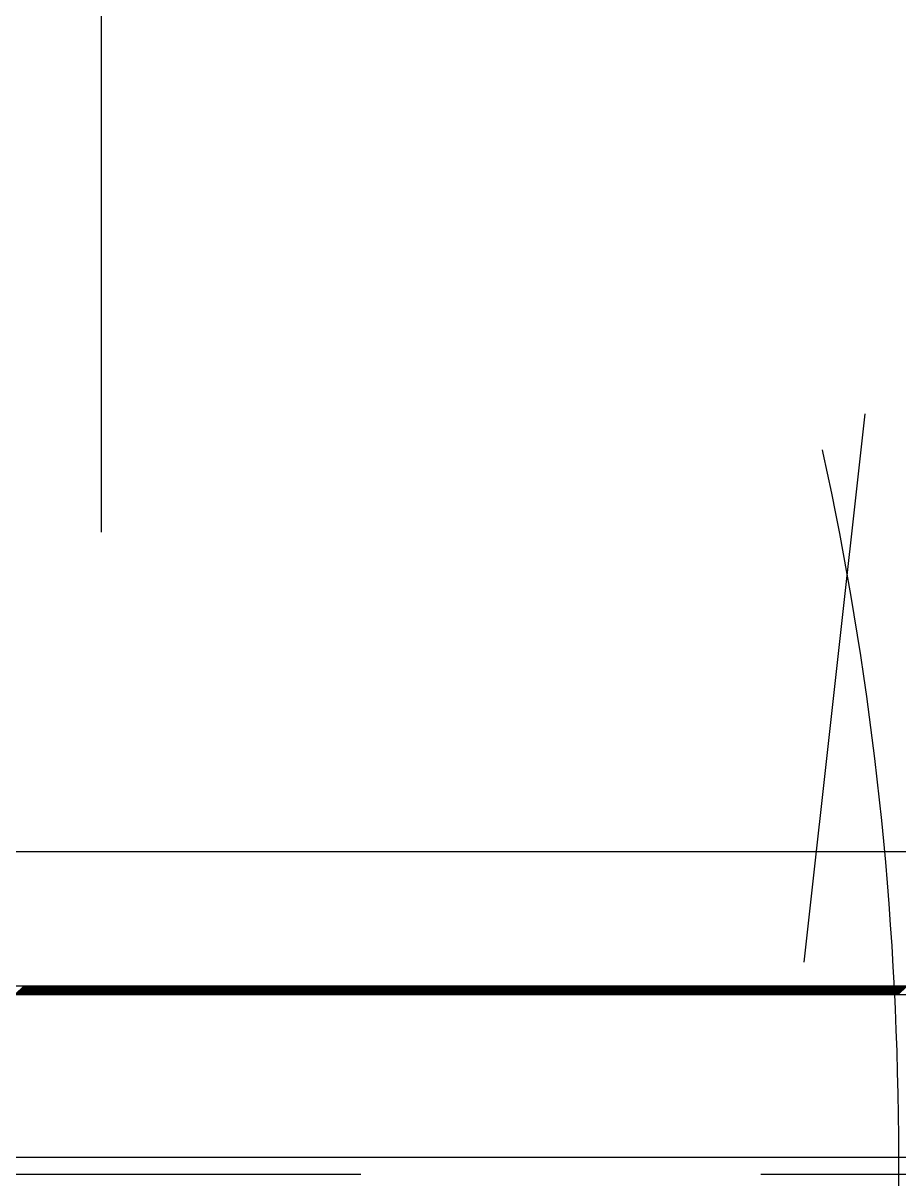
# Model space of a CAD drawing. Header units: millimetres. Extents: x 0 to 14700, y -398 to 10395.
# Drawn here: x 3487.2 to 3640.4, y 5497.6 to 5699.9 of the extents above; entities that cross this region are included whole.
import ezdxf

# ---------------------------------------------------------------- set-up
doc = ezdxf.new("R2010")
doc.units = ezdxf.units.MM
doc.header["$LTSCALE"] = 350
doc.linetypes.add('G', pattern=[2, 1.25, -0.25, 0.25, -0.25])
doc.linetypes.add('K', pattern=[2.5, 1.25, -0.25, 0.25, -0.25, 0.25, -0.25])
for name, color, linetype in [('01', 7, 'Continuous'), ('05', 142, 'G'), ('07', 6, 'K')]:
    doc.layers.add(name, color=color, linetype=linetype)

# ---------------------------------------------------------------- blocks, each defined once
blk = doc.blocks.new('A$C36681D4F')
at = {"layer": '01', "color": 7, "linetype": 'Continuous', "ltscale": 0.8}
blk.add_line((937.53, 1229.79), (937.53, 881.23), dxfattribs=at)
at = {"layer": '01', "ltscale": 0.8}
blk.add_line((1071.09, 901.95), (1060.43, 805.97), dxfattribs=at)
at = {"layer": '05', "ltscale": 0.8}
blk.add_line((1140.15, 771.79), (0, 771.79), dxfattribs=at)
blk = doc.blocks.new('EFSDFF')
at = {"layer": '07', "color": 6, "linetype": 'K'}
blk.add_circle((19187.41, 25190.62), 576.83, dxfattribs=at)
blk = doc.blocks.new('rtrtrt')
at = {"layer": '07', "color": 6, "linetype": 'K', "ltscale": 0.8}
for p, q in [((8330.93, 22073.95), (7868.51, 22073.95)), ((8099.72, 22048.95), (8359.72, 22048.95)), ((8602.62, 22017.45), (8116.72, 22017.45))]:
    blk.add_line(p, q, dxfattribs=at)
at = {"layer": '07', "color": 6, "linetype": 'K'}
for p, q in [((8330.93, 22050.45), (7868.51, 22050.45)), ((8122.2, 22048.95), (8123.7, 22050.45)), ((8122.34, 22048.95), (8123.84, 22050.45)), ((8122.48, 22048.95), (8123.98, 22050.45)), ((8122.62, 22048.95), (8124.12, 22050.45)), ((8122.76, 22048.95), (8124.26, 22050.45)), ((8122.9, 22048.95), (8124.4, 22050.45)), ((8123.04, 22048.95), (8124.54, 22050.45)), ((8123.18, 22048.95), (8124.68, 22050.45)), ((8123.33, 22048.95), (8124.83, 22050.45)), ((8123.47, 22048.95), (8124.97, 22050.45)), ((8123.61, 22048.95), (8125.11, 22050.45)), ((8123.75, 22048.95), (8125.25, 22050.45)), ((8123.89, 22048.95), (8125.39, 22050.45)), ((8124.03, 22048.95), (8125.53, 22050.45)), ((8124.17, 22048.95), (8125.67, 22050.45)), ((8124.32, 22048.95), (8125.82, 22050.45)), ((8124.46, 22048.95), (8125.96, 22050.45)), ((8124.6, 22048.95), (8126.1, 22050.45)), ((8124.74, 22048.95), (8126.24, 22050.45)), ((8124.88, 22048.95), (8126.38, 22050.45)), ((8125.02, 22048.95), (8126.52, 22050.45)), ((8125.16, 22048.95), (8126.66, 22050.45)), ((8125.31, 22048.95), (8126.81, 22050.45)), ((8125.45, 22048.95), (8126.95, 22050.45)), ((8125.59, 22048.95), (8127.09, 22050.45)), ((8125.73, 22048.95), (8127.23, 22050.45)), ((8125.87, 22048.95), (8127.37, 22050.45)), ((8126.01, 22048.95), (8127.51, 22050.45)), ((8126.15, 22048.95), (8127.65, 22050.45)), ((8126.3, 22048.95), (8127.8, 22050.45)), ((8126.44, 22048.95), (8127.94, 22050.45)), ((8126.58, 22048.95), (8128.08, 22050.45)), ((8126.72, 22048.95), (8128.22, 22050.45)), ((8126.86, 22048.95), (8128.36, 22050.45)), ((8127, 22048.95), (8128.5, 22050.45)), ((8127.14, 22048.95), (8128.64, 22050.45)), ((8127.29, 22048.95), (8128.79, 22050.45)), ((8127.43, 22048.95), (8128.93, 22050.45)), ((8127.57, 22048.95), (8129.07, 22050.45)), ((8127.71, 22048.95), (8129.21, 22050.45)), ((8127.85, 22048.95), (8129.35, 22050.45)), ((8127.99, 22048.95), (8129.49, 22050.45)), ((8128.13, 22048.95), (8129.63, 22050.45)), ((8128.28, 22048.95), (8129.78, 22050.45)), ((8128.42, 22048.95), (8129.92, 22050.45)), ((8128.56, 22048.95), (8130.06, 22050.45)), ((8128.7, 22048.95), (8130.2, 22050.45)), ((8128.84, 22048.95), (8130.34, 22050.45)), ((8128.98, 22048.95), (8130.48, 22050.45)), ((8129.12, 22048.95), (8130.62, 22050.45)), ((8129.27, 22048.95), (8130.77, 22050.45)), ((8129.41, 22048.95), (8130.91, 22050.45)), ((8129.55, 22048.95), (8131.05, 22050.45)), ((8129.69, 22048.95), (8131.19, 22050.45)), ((8129.83, 22048.95), (8131.33, 22050.45)), ((8129.97, 22048.95), (8131.47, 22050.45)), ((8130.11, 22048.95), (8131.61, 22050.45)), ((8130.26, 22048.95), (8131.76, 22050.45)), ((8130.4, 22048.95), (8131.9, 22050.45)), ((8130.54, 22048.95), (8132.04, 22050.45)), ((8130.68, 22048.95), (8132.18, 22050.45)), ((8130.82, 22048.95), (8132.32, 22050.45)), ((8130.96, 22048.95), (8132.46, 22050.45)), ((8131.1, 22048.95), (8132.6, 22050.45)), ((8131.25, 22048.95), (8132.75, 22050.45)), ((8131.39, 22048.95), (8132.89, 22050.45)), ((8131.53, 22048.95), (8133.03, 22050.45)), ((8131.67, 22048.95), (8133.17, 22050.45)), ((8131.81, 22048.95), (8133.31, 22050.45)), ((8131.95, 22048.95), (8133.45, 22050.45)), ((8132.09, 22048.95), (8133.59, 22050.45)), ((8132.24, 22048.95), (8133.74, 22050.45)), ((8132.38, 22048.95), (8133.88, 22050.45)), ((8132.52, 22048.95), (8134.02, 22050.45)), ((8132.66, 22048.95), (8134.16, 22050.45)), ((8132.8, 22048.95), (8134.3, 22050.45)), ((8132.94, 22048.95), (8134.44, 22050.45)), ((8133.08, 22048.95), (8134.58, 22050.45)), ((8133.23, 22048.95), (8134.73, 22050.45)), ((8133.37, 22048.95), (8134.87, 22050.45)), ((8133.51, 22048.95), (8135.01, 22050.45)), ((8133.65, 22048.95), (8135.15, 22050.45)), ((8133.79, 22048.95), (8135.29, 22050.45)), ((8133.93, 22048.95), (8135.43, 22050.45)), ((8134.07, 22048.95), (8135.57, 22050.45)), ((8134.22, 22048.95), (8135.72, 22050.45)), ((8134.36, 22048.95), (8135.86, 22050.45)), ((8134.5, 22048.95), (8136, 22050.45)), ((8134.64, 22048.95), (8136.14, 22050.45)), ((8134.78, 22048.95), (8136.28, 22050.45)), ((8134.92, 22048.95), (8136.42, 22050.45)), ((8135.06, 22048.95), (8136.56, 22050.45)), ((8135.21, 22048.95), (8136.71, 22050.45)), ((8135.35, 22048.95), (8136.85, 22050.45)), ((8135.49, 22048.95), (8136.99, 22050.45)), ((8135.63, 22048.95), (8137.13, 22050.45)), ((8135.77, 22048.95), (8137.27, 22050.45)), ((8135.91, 22048.95), (8137.41, 22050.45)), ((8136.05, 22048.95), (8137.55, 22050.45)), ((8136.2, 22048.95), (8137.7, 22050.45)), ((8136.34, 22048.95), (8137.84, 22050.45)), ((8136.48, 22048.95), (8137.98, 22050.45)), ((8136.62, 22048.95), (8138.12, 22050.45)), ((8136.76, 22048.95), (8138.26, 22050.45)), ((8136.9, 22048.95), (8138.4, 22050.45)), ((8137.04, 22048.95), (8138.54, 22050.45)), ((8137.19, 22048.95), (8138.69, 22050.45)), ((8137.33, 22048.95), (8138.83, 22050.45)), ((8137.47, 22048.95), (8138.97, 22050.45)), ((8137.61, 22048.95), (8139.11, 22050.45)), ((8137.75, 22048.95), (8139.25, 22050.45)), ((8137.89, 22048.95), (8139.39, 22050.45)), ((8138.03, 22048.95), (8139.53, 22050.45)), ((8138.18, 22048.95), (8139.68, 22050.45)), ((8138.32, 22048.95), (8139.82, 22050.45)), ((8138.46, 22048.95), (8139.96, 22050.45)), ((8138.6, 22048.95), (8140.1, 22050.45)), ((8138.74, 22048.95), (8140.24, 22050.45)), ((8138.88, 22048.95), (8140.38, 22050.45)), ((8139.02, 22048.95), (8140.52, 22050.45)), ((8139.17, 22048.95), (8140.67, 22050.45)), ((8139.31, 22048.95), (8140.81, 22050.45)), ((8139.45, 22048.95), (8140.95, 22050.45)), ((8139.59, 22048.95), (8141.09, 22050.45)), ((8139.73, 22048.95), (8141.23, 22050.45)), ((8139.87, 22048.95), (8141.37, 22050.45)), ((8140.01, 22048.95), (8141.51, 22050.45)), ((8140.16, 22048.95), (8141.66, 22050.45)), ((8140.3, 22048.95), (8141.8, 22050.45)), ((8140.44, 22048.95), (8141.94, 22050.45)), ((8140.58, 22048.95), (8142.08, 22050.45)), ((8140.72, 22048.95), (8142.22, 22050.45)), ((8140.86, 22048.95), (8142.36, 22050.45)), ((8141, 22048.95), (8142.5, 22050.45)), ((8141.15, 22048.95), (8142.65, 22050.45)), ((8141.29, 22048.95), (8142.79, 22050.45)), ((8141.43, 22048.95), (8142.93, 22050.45)), ((8141.57, 22048.95), (8143.07, 22050.45)), ((8141.71, 22048.95), (8143.21, 22050.45)), ((8141.85, 22048.95), (8143.35, 22050.45)), ((8141.99, 22048.95), (8143.49, 22050.45)), ((8142.14, 22048.95), (8143.64, 22050.45)), ((8142.28, 22048.95), (8143.78, 22050.45)), ((8142.42, 22048.95), (8143.92, 22050.45)), ((8142.56, 22048.95), (8144.06, 22050.45)), ((8142.7, 22048.95), (8144.2, 22050.45)), ((8142.84, 22048.95), (8144.34, 22050.45)), ((8142.98, 22048.95), (8144.48, 22050.45)), ((8143.13, 22048.95), (8144.63, 22050.45)), ((8143.27, 22048.95), (8144.77, 22050.45)), ((8143.41, 22048.95), (8144.91, 22050.45)), ((8143.55, 22048.95), (8145.05, 22050.45)), ((8143.69, 22048.95), (8145.19, 22050.45)), ((8143.83, 22048.95), (8145.33, 22050.45)), ((8143.97, 22048.95), (8145.47, 22050.45)), ((8144.12, 22048.95), (8145.62, 22050.45)), ((8144.26, 22048.95), (8145.76, 22050.45)), ((8144.4, 22048.95), (8145.9, 22050.45)), ((8144.54, 22048.95), (8146.04, 22050.45)), ((8144.68, 22048.95), (8146.18, 22050.45)), ((8144.82, 22048.95), (8146.32, 22050.45)), ((8144.96, 22048.95), (8146.46, 22050.45)), ((8145.11, 22048.95), (8146.61, 22050.45)), ((8145.25, 22048.95), (8146.75, 22050.45)), ((8145.39, 22048.95), (8146.89, 22050.45)), ((8145.53, 22048.95), (8147.03, 22050.45)), ((8145.67, 22048.95), (8147.17, 22050.45)), ((8145.81, 22048.95), (8147.31, 22050.45)), ((8145.95, 22048.95), (8147.45, 22050.45)), ((8146.1, 22048.95), (8147.6, 22050.45)), ((8146.24, 22048.95), (8147.74, 22050.45)), ((8146.38, 22048.95), (8147.88, 22050.45)), ((8146.52, 22048.95), (8148.02, 22050.45)), ((8146.66, 22048.95), (8148.16, 22050.45)), ((8146.8, 22048.95), (8148.3, 22050.45)), ((8146.94, 22048.95), (8148.44, 22050.45)), ((8147.09, 22048.95), (8148.59, 22050.45)), ((8147.23, 22048.95), (8148.73, 22050.45)), ((8147.37, 22048.95), (8148.87, 22050.45)), ((8147.51, 22048.95), (8149.01, 22050.45)), ((8147.65, 22048.95), (8149.15, 22050.45)), ((8147.79, 22048.95), (8149.29, 22050.45)), ((8147.93, 22048.95), (8149.43, 22050.45)), ((8148.08, 22048.95), (8149.58, 22050.45)), ((8148.22, 22048.95), (8149.72, 22050.45)), ((8148.36, 22048.95), (8149.86, 22050.45)), ((8148.5, 22048.95), (8150, 22050.45)), ((8148.64, 22048.95), (8150.14, 22050.45)), ((8148.78, 22048.95), (8150.28, 22050.45)), ((8148.92, 22048.95), (8150.42, 22050.45)), ((8149.07, 22048.95), (8150.57, 22050.45)), ((8149.21, 22048.95), (8150.71, 22050.45)), ((8149.35, 22048.95), (8150.85, 22050.45)), ((8149.49, 22048.95), (8150.99, 22050.45)), ((8149.63, 22048.95), (8151.13, 22050.45)), ((8149.77, 22048.95), (8151.27, 22050.45)), ((8149.91, 22048.95), (8151.41, 22050.45)), ((8150.06, 22048.95), (8151.56, 22050.45)), ((8150.2, 22048.95), (8151.7, 22050.45)), ((8150.34, 22048.95), (8151.84, 22050.45)), ((8150.48, 22048.95), (8151.98, 22050.45)), ((8150.62, 22048.95), (8152.12, 22050.45)), ((8150.76, 22048.95), (8152.26, 22050.45)), ((8150.9, 22048.95), (8152.4, 22050.45)), ((8151.04, 22048.95), (8152.54, 22050.45)), ((8151.19, 22048.95), (8152.69, 22050.45)), ((8151.33, 22048.95), (8152.83, 22050.45)), ((8151.47, 22048.95), (8152.97, 22050.45)), ((8151.61, 22048.95), (8153.11, 22050.45)), ((8151.75, 22048.95), (8153.25, 22050.45)), ((8151.89, 22048.95), (8153.39, 22050.45)), ((8152.03, 22048.95), (8153.53, 22050.45)), ((8152.18, 22048.95), (8153.68, 22050.45)), ((8152.32, 22048.95), (8153.82, 22050.45)), ((8152.46, 22048.95), (8153.96, 22050.45)), ((8152.6, 22048.95), (8154.1, 22050.45)), ((8152.74, 22048.95), (8154.24, 22050.45)), ((8152.88, 22048.95), (8154.38, 22050.45)), ((8153.02, 22048.95), (8154.52, 22050.45)), ((8153.17, 22048.95), (8154.67, 22050.45)), ((8153.31, 22048.95), (8154.81, 22050.45)), ((8153.45, 22048.95), (8154.95, 22050.45)), ((8153.59, 22048.95), (8155.09, 22050.45)), ((8153.73, 22048.95), (8155.23, 22050.45)), ((8153.87, 22048.95), (8155.37, 22050.45)), ((8154.01, 22048.95), (8155.51, 22050.45)), ((8154.16, 22048.95), (8155.66, 22050.45)), ((8154.3, 22048.95), (8155.8, 22050.45)), ((8154.44, 22048.95), (8155.94, 22050.45)), ((8154.58, 22048.95), (8156.08, 22050.45)), ((8154.72, 22048.95), (8156.22, 22050.45)), ((8154.86, 22048.95), (8156.36, 22050.45)), ((8155, 22048.95), (8156.5, 22050.45)), ((8155.15, 22048.95), (8156.65, 22050.45)), ((8155.29, 22048.95), (8156.79, 22050.45)), ((8155.43, 22048.95), (8156.93, 22050.45)), ((8155.57, 22048.95), (8157.07, 22050.45)), ((8155.71, 22048.95), (8157.21, 22050.45)), ((8155.85, 22048.95), (8157.35, 22050.45)), ((8155.99, 22048.95), (8157.49, 22050.45)), ((8156.14, 22048.95), (8157.64, 22050.45)), ((8156.28, 22048.95), (8157.78, 22050.45)), ((8156.42, 22048.95), (8157.92, 22050.45)), ((8156.56, 22048.95), (8158.06, 22050.45)), ((8156.7, 22048.95), (8158.2, 22050.45)), ((8156.84, 22048.95), (8158.34, 22050.45)), ((8156.98, 22048.95), (8158.48, 22050.45)), ((8157.13, 22048.95), (8158.63, 22050.45)), ((8157.27, 22048.95), (8158.77, 22050.45)), ((8157.41, 22048.95), (8158.91, 22050.45)), ((8157.55, 22048.95), (8159.05, 22050.45)), ((8157.69, 22048.95), (8159.19, 22050.45)), ((8157.83, 22048.95), (8159.33, 22050.45)), ((8157.97, 22048.95), (8159.47, 22050.45)), ((8158.12, 22048.95), (8159.62, 22050.45)), ((8158.26, 22048.95), (8159.76, 22050.45)), ((8158.4, 22048.95), (8159.9, 22050.45)), ((8158.54, 22048.95), (8160.04, 22050.45)), ((8158.68, 22048.95), (8160.18, 22050.45)), ((8158.82, 22048.95), (8160.32, 22050.45)), ((8158.96, 22048.95), (8160.46, 22050.45)), ((8159.11, 22048.95), (8160.61, 22050.45)), ((8159.25, 22048.95), (8160.75, 22050.45)), ((8159.39, 22048.95), (8160.89, 22050.45)), ((8159.53, 22048.95), (8161.03, 22050.45)), ((8159.67, 22048.95), (8161.17, 22050.45)), ((8159.81, 22048.95), (8161.31, 22050.45)), ((8159.95, 22048.95), (8161.45, 22050.45)), ((8160.1, 22048.95), (8161.6, 22050.45)), ((8160.24, 22048.95), (8161.74, 22050.45)), ((8160.38, 22048.95), (8161.88, 22050.45)), ((8160.52, 22048.95), (8162.02, 22050.45)), ((8160.66, 22048.95), (8162.16, 22050.45)), ((8160.8, 22048.95), (8162.3, 22050.45)), ((8160.94, 22048.95), (8162.44, 22050.45)), ((8161.09, 22048.95), (8162.59, 22050.45)), ((8161.23, 22048.95), (8162.73, 22050.45)), ((8161.37, 22048.95), (8162.87, 22050.45)), ((8161.51, 22048.95), (8163.01, 22050.45)), ((8161.65, 22048.95), (8163.15, 22050.45)), ((8161.79, 22048.95), (8163.29, 22050.45)), ((8161.93, 22048.95), (8163.43, 22050.45)), ((8162.08, 22048.95), (8163.58, 22050.45)), ((8162.22, 22048.95), (8163.72, 22050.45)), ((8162.36, 22048.95), (8163.86, 22050.45)), ((8162.5, 22048.95), (8164, 22050.45)), ((8162.64, 22048.95), (8164.14, 22050.45)), ((8162.78, 22048.95), (8164.28, 22050.45)), ((8162.92, 22048.95), (8164.42, 22050.45)), ((8163.07, 22048.95), (8164.57, 22050.45)), ((8163.21, 22048.95), (8164.71, 22050.45)), ((8163.35, 22048.95), (8164.85, 22050.45)), ((8163.49, 22048.95), (8164.99, 22050.45)), ((8163.63, 22048.95), (8165.13, 22050.45)), ((8163.77, 22048.95), (8165.27, 22050.45)), ((8163.91, 22048.95), (8165.41, 22050.45)), ((8164.06, 22048.95), (8165.56, 22050.45)), ((8164.2, 22048.95), (8165.7, 22050.45)), ((8164.34, 22048.95), (8165.84, 22050.45)), ((8164.48, 22048.95), (8165.98, 22050.45)), ((8164.62, 22048.95), (8166.12, 22050.45)), ((8164.76, 22048.95), (8166.26, 22050.45)), ((8164.9, 22048.95), (8166.4, 22050.45)), ((8165.05, 22048.95), (8166.55, 22050.45)), ((8165.19, 22048.95), (8166.69, 22050.45)), ((8165.33, 22048.95), (8166.83, 22050.45)), ((8165.47, 22048.95), (8166.97, 22050.45)), ((8165.61, 22048.95), (8167.11, 22050.45)), ((8165.75, 22048.95), (8167.25, 22050.45)), ((8165.89, 22048.95), (8167.39, 22050.45)), ((8166.04, 22048.95), (8167.54, 22050.45)), ((8166.18, 22048.95), (8167.68, 22050.45)), ((8166.32, 22048.95), (8167.82, 22050.45)), ((8166.46, 22048.95), (8167.96, 22050.45)), ((8166.6, 22048.95), (8168.1, 22050.45)), ((8166.74, 22048.95), (8168.24, 22050.45)), ((8166.88, 22048.95), (8168.38, 22050.45)), ((8167.03, 22048.95), (8168.53, 22050.45)), ((8167.17, 22048.95), (8168.67, 22050.45)), ((8167.31, 22048.95), (8168.81, 22050.45)), ((8167.45, 22048.95), (8168.95, 22050.45)), ((8167.59, 22048.95), (8169.09, 22050.45)), ((8167.73, 22048.95), (8169.23, 22050.45)), ((8167.87, 22048.95), (8169.37, 22050.45)), ((8168.02, 22048.95), (8169.52, 22050.45)), ((8168.16, 22048.95), (8169.66, 22050.45)), ((8168.3, 22048.95), (8169.8, 22050.45)), ((8168.44, 22048.95), (8169.94, 22050.45)), ((8168.58, 22048.95), (8170.08, 22050.45)), ((8168.72, 22048.95), (8170.22, 22050.45)), ((8168.86, 22048.95), (8170.36, 22050.45)), ((8169.01, 22048.95), (8170.51, 22050.45)), ((8169.15, 22048.95), (8170.65, 22050.45)), ((8169.29, 22048.95), (8170.79, 22050.45)), ((8169.43, 22048.95), (8170.93, 22050.45)), ((8169.57, 22048.95), (8171.07, 22050.45)), ((8169.71, 22048.95), (8171.21, 22050.45)), ((8169.85, 22048.95), (8171.35, 22050.45)), ((8170, 22048.95), (8171.5, 22050.45)), ((8170.14, 22048.95), (8171.64, 22050.45)), ((8170.28, 22048.95), (8171.78, 22050.45)), ((8170.42, 22048.95), (8171.92, 22050.45)), ((8170.56, 22048.95), (8172.06, 22050.45)), ((8170.7, 22048.95), (8172.2, 22050.45)), ((8170.84, 22048.95), (8172.34, 22050.45)), ((8170.99, 22048.95), (8172.49, 22050.45)), ((8171.13, 22048.95), (8172.63, 22050.45)), ((8171.27, 22048.95), (8172.77, 22050.45)), ((8171.41, 22048.95), (8172.91, 22050.45)), ((8171.55, 22048.95), (8173.05, 22050.45)), ((8171.69, 22048.95), (8173.19, 22050.45)), ((8171.83, 22048.95), (8173.33, 22050.45)), ((8171.98, 22048.95), (8173.48, 22050.45)), ((8172.12, 22048.95), (8173.62, 22050.45)), ((8172.26, 22048.95), (8173.76, 22050.45)), ((8172.4, 22048.95), (8173.9, 22050.45)), ((8172.54, 22048.95), (8174.04, 22050.45)), ((8172.68, 22048.95), (8174.18, 22050.45)), ((8172.82, 22048.95), (8174.32, 22050.45)), ((8172.97, 22048.95), (8174.47, 22050.45)), ((8173.11, 22048.95), (8174.61, 22050.45)), ((8173.25, 22048.95), (8174.75, 22050.45)), ((8173.39, 22048.95), (8174.89, 22050.45)), ((8173.53, 22048.95), (8175.03, 22050.45)), ((8173.67, 22048.95), (8175.17, 22050.45)), ((8173.81, 22048.95), (8175.31, 22050.45)), ((8173.96, 22048.95), (8175.46, 22050.45)), ((8174.1, 22048.95), (8175.6, 22050.45)), ((8174.24, 22048.95), (8175.74, 22050.45)), ((8174.38, 22048.95), (8175.88, 22050.45)), ((8174.52, 22048.95), (8176.02, 22050.45)), ((8174.66, 22048.95), (8176.16, 22050.45)), ((8174.8, 22048.95), (8176.3, 22050.45)), ((8174.95, 22048.95), (8176.45, 22050.45)), ((8175.09, 22048.95), (8176.59, 22050.45)), ((8175.23, 22048.95), (8176.73, 22050.45)), ((8175.37, 22048.95), (8176.87, 22050.45)), ((8175.51, 22048.95), (8177.01, 22050.45)), ((8175.65, 22048.95), (8177.15, 22050.45)), ((8175.79, 22048.95), (8177.29, 22050.45)), ((8175.94, 22048.95), (8177.44, 22050.45)), ((8176.08, 22048.95), (8177.58, 22050.45)), ((8176.22, 22048.95), (8177.72, 22050.45)), ((8176.36, 22048.95), (8177.86, 22050.45)), ((8176.5, 22048.95), (8178, 22050.45)), ((8176.64, 22048.95), (8178.14, 22050.45)), ((8176.78, 22048.95), (8178.28, 22050.45)), ((8176.93, 22048.95), (8178.43, 22050.45)), ((8177.07, 22048.95), (8178.57, 22050.45)), ((8177.21, 22048.95), (8178.71, 22050.45)), ((8177.35, 22048.95), (8178.85, 22050.45)), ((8177.49, 22048.95), (8178.99, 22050.45)), ((8177.63, 22048.95), (8179.13, 22050.45)), ((8177.77, 22048.95), (8179.27, 22050.45)), ((8177.92, 22048.95), (8179.42, 22050.45)), ((8178.06, 22048.95), (8179.56, 22050.45)), ((8178.2, 22048.95), (8179.7, 22050.45)), ((8178.34, 22048.95), (8179.84, 22050.45)), ((8178.48, 22048.95), (8179.98, 22050.45)), ((8178.62, 22048.95), (8180.12, 22050.45)), ((8178.76, 22048.95), (8180.26, 22050.45)), ((8178.9, 22048.95), (8180.4, 22050.45)), ((8179.05, 22048.95), (8180.55, 22050.45)), ((8179.19, 22048.95), (8180.69, 22050.45)), ((8179.33, 22048.95), (8180.83, 22050.45)), ((8179.47, 22048.95), (8180.97, 22050.45)), ((8179.61, 22048.95), (8181.11, 22050.45)), ((8179.75, 22048.95), (8181.25, 22050.45)), ((8179.89, 22048.95), (8181.39, 22050.45)), ((8180.04, 22048.95), (8181.54, 22050.45)), ((8180.18, 22048.95), (8181.68, 22050.45)), ((8180.32, 22048.95), (8181.82, 22050.45)), ((8180.46, 22048.95), (8181.96, 22050.45)), ((8180.6, 22048.95), (8182.1, 22050.45)), ((8180.74, 22048.95), (8182.24, 22050.45)), ((8180.88, 22048.95), (8182.38, 22050.45)), ((8181.03, 22048.95), (8182.53, 22050.45)), ((8181.17, 22048.95), (8182.67, 22050.45)), ((8181.31, 22048.95), (8182.81, 22050.45)), ((8181.45, 22048.95), (8182.95, 22050.45)), ((8181.59, 22048.95), (8183.09, 22050.45)), ((8181.73, 22048.95), (8183.23, 22050.45)), ((8181.87, 22048.95), (8183.37, 22050.45)), ((8182.02, 22048.95), (8183.52, 22050.45)), ((8182.16, 22048.95), (8183.66, 22050.45)), ((8182.3, 22048.95), (8183.8, 22050.45)), ((8182.44, 22048.95), (8183.94, 22050.45)), ((8182.58, 22048.95), (8184.08, 22050.45)), ((8182.72, 22048.95), (8184.22, 22050.45)), ((8182.86, 22048.95), (8184.36, 22050.45)), ((8183.01, 22048.95), (8184.51, 22050.45)), ((8183.15, 22048.95), (8184.65, 22050.45)), ((8183.29, 22048.95), (8184.79, 22050.45)), ((8183.43, 22048.95), (8184.93, 22050.45)), ((8183.57, 22048.95), (8185.07, 22050.45)), ((8183.71, 22048.95), (8185.21, 22050.45)), ((8183.85, 22048.95), (8185.35, 22050.45)), ((8184, 22048.95), (8185.5, 22050.45)), ((8184.14, 22048.95), (8185.64, 22050.45)), ((8184.28, 22048.95), (8185.78, 22050.45)), ((8184.42, 22048.95), (8185.92, 22050.45)), ((8184.56, 22048.95), (8186.06, 22050.45)), ((8184.7, 22048.95), (8186.2, 22050.45)), ((8184.84, 22048.95), (8186.34, 22050.45)), ((8184.99, 22048.95), (8186.49, 22050.45)), ((8185.13, 22048.95), (8186.63, 22050.45)), ((8185.27, 22048.95), (8186.77, 22050.45)), ((8185.41, 22048.95), (8186.91, 22050.45)), ((8185.55, 22048.95), (8187.05, 22050.45)), ((8185.69, 22048.95), (8187.19, 22050.45)), ((8185.83, 22048.95), (8187.33, 22050.45)), ((8185.98, 22048.95), (8187.48, 22050.45)), ((8186.12, 22048.95), (8187.62, 22050.45)), ((8186.26, 22048.95), (8187.76, 22050.45)), ((8186.4, 22048.95), (8187.9, 22050.45)), ((8186.54, 22048.95), (8188.04, 22050.45)), ((8186.68, 22048.95), (8188.18, 22050.45)), ((8186.82, 22048.95), (8188.32, 22050.45)), ((8186.97, 22048.95), (8188.47, 22050.45)), ((8187.11, 22048.95), (8188.61, 22050.45)), ((8187.25, 22048.95), (8188.75, 22050.45)), ((8187.39, 22048.95), (8188.89, 22050.45)), ((8187.53, 22048.95), (8189.03, 22050.45)), ((8187.67, 22048.95), (8189.17, 22050.45)), ((8187.81, 22048.95), (8189.31, 22050.45)), ((8187.96, 22048.95), (8189.46, 22050.45)), ((8188.1, 22048.95), (8189.6, 22050.45)), ((8188.24, 22048.95), (8189.74, 22050.45)), ((8188.38, 22048.95), (8189.88, 22050.45)), ((8188.52, 22048.95), (8190.02, 22050.45)), ((8188.66, 22048.95), (8190.16, 22050.45)), ((8188.8, 22048.95), (8190.3, 22050.45)), ((8188.95, 22048.95), (8190.45, 22050.45)), ((8189.09, 22048.95), (8190.59, 22050.45)), ((8189.23, 22048.95), (8190.73, 22050.45)), ((8189.37, 22048.95), (8190.87, 22050.45)), ((8189.51, 22048.95), (8191.01, 22050.45)), ((8189.65, 22048.95), (8191.15, 22050.45)), ((8189.79, 22048.95), (8191.29, 22050.45)), ((8189.94, 22048.95), (8191.44, 22050.45)), ((8190.08, 22048.95), (8191.58, 22050.45)), ((8190.22, 22048.95), (8191.72, 22050.45)), ((8190.36, 22048.95), (8191.86, 22050.45)), ((8190.5, 22048.95), (8192, 22050.45)), ((8190.64, 22048.95), (8192.14, 22050.45)), ((8190.78, 22048.95), (8192.28, 22050.45)), ((8190.93, 22048.95), (8192.43, 22050.45)), ((8191.07, 22048.95), (8192.57, 22050.45)), ((8191.21, 22048.95), (8192.71, 22050.45)), ((8191.35, 22048.95), (8192.85, 22050.45)), ((8191.49, 22048.95), (8192.99, 22050.45)), ((8191.63, 22048.95), (8193.13, 22050.45)), ((8191.77, 22048.95), (8193.27, 22050.45)), ((8191.92, 22048.95), (8193.42, 22050.45)), ((8192.06, 22048.95), (8193.56, 22050.45)), ((8192.2, 22048.95), (8193.7, 22050.45)), ((8192.34, 22048.95), (8193.84, 22050.45)), ((8192.48, 22048.95), (8193.98, 22050.45)), ((8192.62, 22048.95), (8194.12, 22050.45)), ((8192.76, 22048.95), (8194.26, 22050.45)), ((8192.91, 22048.95), (8194.41, 22050.45)), ((8193.05, 22048.95), (8194.55, 22050.45)), ((8193.19, 22048.95), (8194.69, 22050.45)), ((8193.33, 22048.95), (8194.83, 22050.45)), ((8193.47, 22048.95), (8194.97, 22050.45)), ((8193.61, 22048.95), (8195.11, 22050.45)), ((8193.75, 22048.95), (8195.25, 22050.45)), ((8193.9, 22048.95), (8195.4, 22050.45)), ((8194.04, 22048.95), (8195.54, 22050.45)), ((8194.18, 22048.95), (8195.68, 22050.45)), ((8194.32, 22048.95), (8195.82, 22050.45)), ((8194.46, 22048.95), (8195.96, 22050.45)), ((8194.6, 22048.95), (8196.1, 22050.45)), ((8194.74, 22048.95), (8196.24, 22050.45)), ((8194.89, 22048.95), (8196.39, 22050.45)), ((8195.03, 22048.95), (8196.53, 22050.45)), ((8195.17, 22048.95), (8196.67, 22050.45)), ((8195.31, 22048.95), (8196.81, 22050.45)), ((8195.45, 22048.95), (8196.95, 22050.45)), ((8195.59, 22048.95), (8197.09, 22050.45)), ((8195.73, 22048.95), (8197.23, 22050.45)), ((8195.88, 22048.95), (8197.38, 22050.45)), ((8196.02, 22048.95), (8197.52, 22050.45)), ((8196.16, 22048.95), (8197.66, 22050.45)), ((8196.3, 22048.95), (8197.8, 22050.45)), ((8196.44, 22048.95), (8197.94, 22050.45)), ((8196.58, 22048.95), (8198.08, 22050.45)), ((8196.72, 22048.95), (8198.22, 22050.45)), ((8196.87, 22048.95), (8198.37, 22050.45)), ((8197.01, 22048.95), (8198.51, 22050.45)), ((8197.15, 22048.95), (8198.65, 22050.45)), ((8197.29, 22048.95), (8198.79, 22050.45)), ((8197.43, 22048.95), (8198.93, 22050.45)), ((8197.57, 22048.95), (8199.07, 22050.45)), ((8197.71, 22048.95), (8199.21, 22050.45)), ((8197.86, 22048.95), (8199.36, 22050.45)), ((8198, 22048.95), (8199.5, 22050.45)), ((8198.14, 22048.95), (8199.64, 22050.45)), ((8198.28, 22048.95), (8199.78, 22050.45)), ((8198.42, 22048.95), (8199.92, 22050.45)), ((8198.56, 22048.95), (8200.06, 22050.45)), ((8198.7, 22048.95), (8200.2, 22050.45)), ((8198.85, 22048.95), (8200.35, 22050.45)), ((8198.99, 22048.95), (8200.49, 22050.45)), ((8199.13, 22048.95), (8200.63, 22050.45)), ((8199.27, 22048.95), (8200.77, 22050.45)), ((8199.41, 22048.95), (8200.91, 22050.45)), ((8199.55, 22048.95), (8201.05, 22050.45)), ((8199.69, 22048.95), (8201.19, 22050.45)), ((8199.84, 22048.95), (8201.34, 22050.45)), ((8199.98, 22048.95), (8201.48, 22050.45)), ((8200.12, 22048.95), (8201.62, 22050.45)), ((8200.26, 22048.95), (8201.76, 22050.45)), ((8200.4, 22048.95), (8201.9, 22050.45)), ((8200.54, 22048.95), (8202.04, 22050.45)), ((8200.68, 22048.95), (8202.18, 22050.45)), ((8200.83, 22048.95), (8202.33, 22050.45)), ((8200.97, 22048.95), (8202.47, 22050.45)), ((8201.11, 22048.95), (8202.61, 22050.45)), ((8201.25, 22048.95), (8202.75, 22050.45)), ((8201.39, 22048.95), (8202.89, 22050.45)), ((8201.53, 22048.95), (8203.03, 22050.45)), ((8201.67, 22048.95), (8203.17, 22050.45)), ((8201.82, 22048.95), (8203.32, 22050.45)), ((8201.96, 22048.95), (8203.46, 22050.45)), ((8202.1, 22048.95), (8203.6, 22050.45)), ((8202.24, 22048.95), (8203.74, 22050.45)), ((8202.38, 22048.95), (8203.88, 22050.45)), ((8202.52, 22048.95), (8204.02, 22050.45)), ((8202.66, 22048.95), (8204.16, 22050.45)), ((8202.81, 22048.95), (8204.31, 22050.45)), ((8202.95, 22048.95), (8204.45, 22050.45)), ((8203.09, 22048.95), (8204.59, 22050.45)), ((8203.23, 22048.95), (8204.73, 22050.45)), ((8203.37, 22048.95), (8204.87, 22050.45)), ((8203.51, 22048.95), (8205.01, 22050.45)), ((8203.65, 22048.95), (8205.15, 22050.45)), ((8203.8, 22048.95), (8205.3, 22050.45)), ((8203.94, 22048.95), (8205.44, 22050.45)), ((8204.08, 22048.95), (8205.58, 22050.45)), ((8204.22, 22048.95), (8205.72, 22050.45)), ((8204.36, 22048.95), (8205.86, 22050.45)), ((8204.5, 22048.95), (8206, 22050.45)), ((8204.64, 22048.95), (8206.14, 22050.45)), ((8204.79, 22048.95), (8206.29, 22050.45)), ((8204.93, 22048.95), (8206.43, 22050.45)), ((8205.07, 22048.95), (8206.57, 22050.45)), ((8205.21, 22048.95), (8206.71, 22050.45)), ((8205.35, 22048.95), (8206.85, 22050.45)), ((8205.49, 22048.95), (8206.99, 22050.45)), ((8205.63, 22048.95), (8207.13, 22050.45)), ((8205.78, 22048.95), (8207.28, 22050.45)), ((8205.92, 22048.95), (8207.42, 22050.45)), ((8206.06, 22048.95), (8207.56, 22050.45)), ((8206.2, 22048.95), (8207.7, 22050.45)), ((8206.34, 22048.95), (8207.84, 22050.45)), ((8206.48, 22048.95), (8207.98, 22050.45)), ((8206.62, 22048.95), (8208.12, 22050.45)), ((8206.76, 22048.95), (8208.26, 22050.45)), ((8206.91, 22048.95), (8208.41, 22050.45)), ((8207.05, 22048.95), (8208.55, 22050.45)), ((8207.19, 22048.95), (8208.69, 22050.45)), ((8207.33, 22048.95), (8208.83, 22050.45)), ((8207.47, 22048.95), (8208.97, 22050.45)), ((8207.61, 22048.95), (8209.11, 22050.45)), ((8207.75, 22048.95), (8209.25, 22050.45)), ((8207.9, 22048.95), (8209.4, 22050.45)), ((8208.04, 22048.95), (8209.54, 22050.45)), ((8208.18, 22048.95), (8209.68, 22050.45)), ((8208.32, 22048.95), (8209.82, 22050.45)), ((8208.46, 22048.95), (8209.96, 22050.45)), ((8208.6, 22048.95), (8210.1, 22050.45)), ((8208.74, 22048.95), (8210.24, 22050.45)), ((8208.89, 22048.95), (8210.39, 22050.45)), ((8209.03, 22048.95), (8210.53, 22050.45)), ((8209.17, 22048.95), (8210.67, 22050.45)), ((8209.31, 22048.95), (8210.81, 22050.45)), ((8209.45, 22048.95), (8210.95, 22050.45)), ((8209.59, 22048.95), (8211.09, 22050.45)), ((8209.73, 22048.95), (8211.23, 22050.45)), ((8209.88, 22048.95), (8211.38, 22050.45)), ((8210.02, 22048.95), (8211.52, 22050.45)), ((8210.16, 22048.95), (8211.66, 22050.45)), ((8210.3, 22048.95), (8211.8, 22050.45)), ((8210.44, 22048.95), (8211.94, 22050.45)), ((8210.58, 22048.95), (8212.08, 22050.45)), ((8210.72, 22048.95), (8212.22, 22050.45)), ((8210.87, 22048.95), (8212.37, 22050.45)), ((8211.01, 22048.95), (8212.51, 22050.45)), ((8211.15, 22048.95), (8212.65, 22050.45)), ((8211.29, 22048.95), (8212.79, 22050.45)), ((8211.43, 22048.95), (8212.93, 22050.45)), ((8211.57, 22048.95), (8213.07, 22050.45)), ((8211.71, 22048.95), (8213.21, 22050.45)), ((8211.86, 22048.95), (8213.36, 22050.45)), ((8212, 22048.95), (8213.5, 22050.45)), ((8212.14, 22048.95), (8213.64, 22050.45)), ((8212.28, 22048.95), (8213.78, 22050.45)), ((8212.42, 22048.95), (8213.92, 22050.45)), ((8212.56, 22048.95), (8214.06, 22050.45)), ((8212.7, 22048.95), (8214.2, 22050.45)), ((8212.85, 22048.95), (8214.35, 22050.45)), ((8212.99, 22048.95), (8214.49, 22050.45)), ((8213.13, 22048.95), (8214.63, 22050.45)), ((8213.27, 22048.95), (8214.77, 22050.45)), ((8213.41, 22048.95), (8214.91, 22050.45)), ((8213.55, 22048.95), (8215.05, 22050.45)), ((8213.69, 22048.95), (8215.19, 22050.45)), ((8213.84, 22048.95), (8215.34, 22050.45)), ((8213.98, 22048.95), (8215.48, 22050.45)), ((8214.12, 22048.95), (8215.62, 22050.45)), ((8214.26, 22048.95), (8215.76, 22050.45)), ((8214.4, 22048.95), (8215.9, 22050.45)), ((8214.54, 22048.95), (8216.04, 22050.45)), ((8214.68, 22048.95), (8216.18, 22050.45)), ((8214.83, 22048.95), (8216.33, 22050.45)), ((8214.97, 22048.95), (8216.47, 22050.45)), ((8215.11, 22048.95), (8216.61, 22050.45)), ((8215.25, 22048.95), (8216.75, 22050.45)), ((8215.39, 22048.95), (8216.89, 22050.45)), ((8215.53, 22048.95), (8217.03, 22050.45)), ((8215.67, 22048.95), (8217.17, 22050.45)), ((8215.82, 22048.95), (8217.32, 22050.45)), ((8215.96, 22048.95), (8217.46, 22050.45)), ((8216.1, 22048.95), (8217.6, 22050.45)), ((8216.24, 22048.95), (8217.74, 22050.45)), ((8216.38, 22048.95), (8217.88, 22050.45)), ((8216.52, 22048.95), (8218.02, 22050.45)), ((8216.66, 22048.95), (8218.16, 22050.45)), ((8216.81, 22048.95), (8218.31, 22050.45)), ((8216.95, 22048.95), (8218.45, 22050.45)), ((8217.09, 22048.95), (8218.59, 22050.45)), ((8217.23, 22048.95), (8218.73, 22050.45)), ((8217.37, 22048.95), (8218.87, 22050.45)), ((8217.51, 22048.95), (8219.01, 22050.45)), ((8217.65, 22048.95), (8219.15, 22050.45)), ((8217.8, 22048.95), (8219.3, 22050.45)), ((8217.94, 22048.95), (8219.44, 22050.45)), ((8218.08, 22048.95), (8219.58, 22050.45)), ((8218.22, 22048.95), (8219.72, 22050.45)), ((8218.36, 22048.95), (8219.86, 22050.45)), ((8218.5, 22048.95), (8220, 22050.45)), ((8218.64, 22048.95), (8220.14, 22050.45)), ((8218.79, 22048.95), (8220.29, 22050.45)), ((8218.93, 22048.95), (8220.43, 22050.45)), ((8219.07, 22048.95), (8220.57, 22050.45)), ((8219.21, 22048.95), (8220.71, 22050.45)), ((8219.35, 22048.95), (8220.85, 22050.45)), ((8219.49, 22048.95), (8220.99, 22050.45)), ((8219.63, 22048.95), (8221.13, 22050.45)), ((8219.78, 22048.95), (8221.28, 22050.45)), ((8219.92, 22048.95), (8221.42, 22050.45)), ((8220.06, 22048.95), (8221.56, 22050.45)), ((8220.2, 22048.95), (8221.7, 22050.45)), ((8220.34, 22048.95), (8221.84, 22050.45)), ((8220.48, 22048.95), (8221.98, 22050.45)), ((8220.62, 22048.95), (8222.12, 22050.45)), ((8220.77, 22048.95), (8222.27, 22050.45)), ((8220.91, 22048.95), (8222.41, 22050.45)), ((8221.05, 22048.95), (8222.55, 22050.45)), ((8221.19, 22048.95), (8222.69, 22050.45)), ((8221.33, 22048.95), (8222.83, 22050.45)), ((8221.47, 22048.95), (8222.97, 22050.45)), ((8221.61, 22048.95), (8223.11, 22050.45)), ((8221.76, 22048.95), (8223.26, 22050.45)), ((8221.9, 22048.95), (8223.4, 22050.45)), ((8222.04, 22048.95), (8223.54, 22050.45)), ((8222.18, 22048.95), (8223.68, 22050.45)), ((8222.32, 22048.95), (8223.82, 22050.45)), ((8222.46, 22048.95), (8223.96, 22050.45)), ((8222.6, 22048.95), (8224.1, 22050.45)), ((8222.75, 22048.95), (8224.25, 22050.45)), ((8222.89, 22048.95), (8224.39, 22050.45)), ((8223.03, 22048.95), (8224.53, 22050.45)), ((8223.17, 22048.95), (8224.67, 22050.45)), ((8223.31, 22048.95), (8224.81, 22050.45)), ((8223.45, 22048.95), (8224.95, 22050.45)), ((8223.59, 22048.95), (8225.09, 22050.45)), ((8223.74, 22048.95), (8225.24, 22050.45)), ((8223.88, 22048.95), (8225.38, 22050.45)), ((8224.02, 22048.95), (8225.52, 22050.45)), ((8224.16, 22048.95), (8225.66, 22050.45)), ((8224.3, 22048.95), (8225.8, 22050.45)), ((8224.44, 22048.95), (8225.94, 22050.45)), ((8224.58, 22048.95), (8226.08, 22050.45)), ((8224.73, 22048.95), (8226.23, 22050.45)), ((8224.87, 22048.95), (8226.37, 22050.45)), ((8225.01, 22048.95), (8226.51, 22050.45)), ((8225.15, 22048.95), (8226.65, 22050.45)), ((8225.29, 22048.95), (8226.79, 22050.45)), ((8225.43, 22048.95), (8226.93, 22050.45)), ((8225.57, 22048.95), (8227.07, 22050.45)), ((8225.72, 22048.95), (8227.22, 22050.45)), ((8225.86, 22048.95), (8227.36, 22050.45)), ((8226, 22048.95), (8227.5, 22050.45)), ((8226.14, 22048.95), (8227.64, 22050.45)), ((8226.28, 22048.95), (8227.78, 22050.45)), ((8226.42, 22048.95), (8227.92, 22050.45)), ((8226.56, 22048.95), (8228.06, 22050.45)), ((8226.71, 22048.95), (8228.21, 22050.45)), ((8226.85, 22048.95), (8228.35, 22050.45)), ((8226.99, 22048.95), (8228.49, 22050.45)), ((8227.13, 22048.95), (8228.63, 22050.45)), ((8227.27, 22048.95), (8228.77, 22050.45)), ((8227.41, 22048.95), (8228.91, 22050.45)), ((8227.55, 22048.95), (8229.05, 22050.45)), ((8227.7, 22048.95), (8229.2, 22050.45)), ((8227.84, 22048.95), (8229.34, 22050.45)), ((8227.98, 22048.95), (8229.48, 22050.45)), ((8228.12, 22048.95), (8229.62, 22050.45)), ((8228.26, 22048.95), (8229.76, 22050.45)), ((8228.4, 22048.95), (8229.9, 22050.45)), ((8228.54, 22048.95), (8230.04, 22050.45)), ((8228.69, 22048.95), (8230.19, 22050.45)), ((8228.83, 22048.95), (8230.33, 22050.45)), ((8228.97, 22048.95), (8230.47, 22050.45)), ((8229.11, 22048.95), (8230.61, 22050.45)), ((8229.25, 22048.95), (8230.75, 22050.45)), ((8229.39, 22048.95), (8230.89, 22050.45)), ((8229.53, 22048.95), (8231.03, 22050.45)), ((8229.68, 22048.95), (8231.18, 22050.45)), ((8229.82, 22048.95), (8231.32, 22050.45)), ((8229.96, 22048.95), (8231.46, 22050.45)), ((8230.1, 22048.95), (8231.6, 22050.45)), ((8230.24, 22048.95), (8231.74, 22050.45)), ((8230.38, 22048.95), (8231.88, 22050.45)), ((8230.52, 22048.95), (8232.02, 22050.45)), ((8230.67, 22048.95), (8232.17, 22050.45)), ((8230.81, 22048.95), (8232.31, 22050.45)), ((8230.95, 22048.95), (8232.45, 22050.45)), ((8231.09, 22048.95), (8232.59, 22050.45)), ((8231.23, 22048.95), (8232.73, 22050.45)), ((8231.37, 22048.95), (8232.87, 22050.45)), ((8231.51, 22048.95), (8233.01, 22050.45)), ((8231.66, 22048.95), (8233.16, 22050.45)), ((8231.8, 22048.95), (8233.3, 22050.45)), ((8231.94, 22048.95), (8233.44, 22050.45)), ((8232.08, 22048.95), (8233.58, 22050.45)), ((8232.22, 22048.95), (8233.72, 22050.45)), ((8232.36, 22048.95), (8233.86, 22050.45)), ((8232.5, 22048.95), (8234, 22050.45)), ((8232.65, 22048.95), (8234.15, 22050.45)), ((8232.79, 22048.95), (8234.29, 22050.45)), ((8232.93, 22048.95), (8234.43, 22050.45)), ((8233.07, 22048.95), (8234.57, 22050.45)), ((8233.21, 22048.95), (8234.71, 22050.45)), ((8233.35, 22048.95), (8234.85, 22050.45)), ((8233.49, 22048.95), (8234.99, 22050.45)), ((8233.64, 22048.95), (8235.14, 22050.45)), ((8233.78, 22048.95), (8235.28, 22050.45)), ((8233.92, 22048.95), (8235.42, 22050.45)), ((8234.06, 22048.95), (8235.56, 22050.45)), ((8234.2, 22048.95), (8235.7, 22050.45)), ((8234.34, 22048.95), (8235.84, 22050.45)), ((8234.48, 22048.95), (8235.98, 22050.45)), ((8234.62, 22048.95), (8236.12, 22050.45)), ((8234.77, 22048.95), (8236.27, 22050.45)), ((8234.91, 22048.95), (8236.41, 22050.45)), ((8235.05, 22048.95), (8236.55, 22050.45)), ((8235.19, 22048.95), (8236.69, 22050.45)), ((8235.33, 22048.95), (8236.83, 22050.45)), ((8235.47, 22048.95), (8236.97, 22050.45)), ((8235.61, 22048.95), (8237.11, 22050.45)), ((8235.76, 22048.95), (8237.26, 22050.45)), ((8235.9, 22048.95), (8237.4, 22050.45)), ((8236.04, 22048.95), (8237.54, 22050.45)), ((8236.18, 22048.95), (8237.68, 22050.45)), ((8236.32, 22048.95), (8237.82, 22050.45)), ((8236.46, 22048.95), (8237.96, 22050.45)), ((8236.6, 22048.95), (8238.1, 22050.45)), ((8236.75, 22048.95), (8238.25, 22050.45)), ((8236.89, 22048.95), (8238.39, 22050.45)), ((8237.03, 22048.95), (8238.53, 22050.45)), ((8237.17, 22048.95), (8238.67, 22050.45)), ((8237.31, 22048.95), (8238.81, 22050.45)), ((8237.45, 22048.95), (8238.95, 22050.45)), ((8237.59, 22048.95), (8239.09, 22050.45)), ((8237.74, 22048.95), (8239.24, 22050.45)), ((8237.88, 22048.95), (8239.38, 22050.45)), ((8238.02, 22048.95), (8239.52, 22050.45)), ((8238.16, 22048.95), (8239.66, 22050.45)), ((8238.3, 22048.95), (8239.8, 22050.45)), ((8238.44, 22048.95), (8239.94, 22050.45)), ((8238.58, 22048.95), (8240.08, 22050.45)), ((8238.73, 22048.95), (8240.23, 22050.45)), ((8238.87, 22048.95), (8240.37, 22050.45)), ((8239.01, 22048.95), (8240.51, 22050.45)), ((8239.15, 22048.95), (8240.65, 22050.45)), ((8239.29, 22048.95), (8240.79, 22050.45)), ((8239.43, 22048.95), (8240.93, 22050.45)), ((8239.57, 22048.95), (8241.07, 22050.45)), ((8239.72, 22048.95), (8241.22, 22050.45)), ((8239.86, 22048.95), (8241.36, 22050.45)), ((8240, 22048.95), (8241.5, 22050.45)), ((8240.14, 22048.95), (8241.64, 22050.45)), ((8240.28, 22048.95), (8241.78, 22050.45)), ((8240.42, 22048.95), (8241.92, 22050.45)), ((8240.56, 22048.95), (8242.06, 22050.45)), ((8240.71, 22048.95), (8242.21, 22050.45)), ((8240.85, 22048.95), (8242.35, 22050.45)), ((8240.99, 22048.95), (8242.49, 22050.45)), ((8241.13, 22048.95), (8242.63, 22050.45)), ((8241.27, 22048.95), (8242.77, 22050.45)), ((8241.41, 22048.95), (8242.91, 22050.45)), ((8241.55, 22048.95), (8243.05, 22050.45)), ((8241.7, 22048.95), (8243.2, 22050.45)), ((8241.84, 22048.95), (8243.34, 22050.45)), ((8241.98, 22048.95), (8243.48, 22050.45)), ((8242.12, 22048.95), (8243.62, 22050.45)), ((8242.26, 22048.95), (8243.76, 22050.45)), ((8242.4, 22048.95), (8243.9, 22050.45)), ((8242.54, 22048.95), (8244.04, 22050.45)), ((8242.69, 22048.95), (8244.19, 22050.45)), ((8242.83, 22048.95), (8244.33, 22050.45)), ((8242.97, 22048.95), (8244.47, 22050.45)), ((8243.11, 22048.95), (8244.61, 22050.45)), ((8243.25, 22048.95), (8244.75, 22050.45)), ((8243.39, 22048.95), (8244.89, 22050.45)), ((8243.53, 22048.95), (8245.03, 22050.45)), ((8243.68, 22048.95), (8245.18, 22050.45)), ((8243.82, 22048.95), (8245.32, 22050.45)), ((8243.96, 22048.95), (8245.46, 22050.45)), ((8244.1, 22048.95), (8245.6, 22050.45)), ((8244.24, 22048.95), (8245.74, 22050.45)), ((8244.38, 22048.95), (8245.88, 22050.45)), ((8244.52, 22048.95), (8246.02, 22050.45)), ((8244.67, 22048.95), (8246.17, 22050.45)), ((8244.81, 22048.95), (8246.31, 22050.45)), ((8244.95, 22048.95), (8246.45, 22050.45)), ((8245.09, 22048.95), (8246.59, 22050.45)), ((8245.23, 22048.95), (8246.73, 22050.45)), ((8245.37, 22048.95), (8246.87, 22050.45)), ((8245.51, 22048.95), (8247.01, 22050.45)), ((8245.66, 22048.95), (8247.16, 22050.45)), ((8245.8, 22048.95), (8247.3, 22050.45)), ((8245.94, 22048.95), (8247.44, 22050.45)), ((8246.08, 22048.95), (8247.58, 22050.45)), ((8246.22, 22048.95), (8247.72, 22050.45)), ((8246.36, 22048.95), (8247.86, 22050.45)), ((8246.5, 22048.95), (8248, 22050.45)), ((8246.65, 22048.95), (8248.15, 22050.45)), ((8246.79, 22048.95), (8248.29, 22050.45)), ((8246.93, 22048.95), (8248.43, 22050.45)), ((8247.07, 22048.95), (8248.57, 22050.45)), ((8247.21, 22048.95), (8248.71, 22050.45)), ((8247.35, 22048.95), (8248.85, 22050.45)), ((8247.49, 22048.95), (8248.99, 22050.45)), ((8247.64, 22048.95), (8249.14, 22050.45)), ((8247.78, 22048.95), (8249.28, 22050.45)), ((8247.92, 22048.95), (8249.42, 22050.45)), ((8248.06, 22048.95), (8249.56, 22050.45)), ((8248.2, 22048.95), (8249.7, 22050.45)), ((8248.34, 22048.95), (8249.84, 22050.45)), ((8248.48, 22048.95), (8249.98, 22050.45)), ((8248.63, 22048.95), (8250.13, 22050.45)), ((8248.77, 22048.95), (8250.27, 22050.45)), ((8248.91, 22048.95), (8250.41, 22050.45)), ((8249.05, 22048.95), (8250.55, 22050.45)), ((8249.19, 22048.95), (8250.69, 22050.45)), ((8249.33, 22048.95), (8250.83, 22050.45)), ((8249.47, 22048.95), (8250.97, 22050.45)), ((8249.62, 22048.95), (8251.12, 22050.45)), ((8249.76, 22048.95), (8251.26, 22050.45)), ((8249.9, 22048.95), (8251.4, 22050.45)), ((8250.04, 22048.95), (8251.54, 22050.45)), ((8250.18, 22048.95), (8251.68, 22050.45)), ((8250.32, 22048.95), (8251.82, 22050.45)), ((8250.46, 22048.95), (8251.96, 22050.45)), ((8250.61, 22048.95), (8252.11, 22050.45)), ((8250.75, 22048.95), (8252.25, 22050.45)), ((8250.89, 22048.95), (8252.39, 22050.45)), ((8251.03, 22048.95), (8252.53, 22050.45)), ((8251.17, 22048.95), (8252.67, 22050.45)), ((8251.31, 22048.95), (8252.81, 22050.45)), ((8251.45, 22048.95), (8252.95, 22050.45)), ((8251.6, 22048.95), (8253.1, 22050.45)), ((8251.74, 22048.95), (8253.24, 22050.45)), ((8251.88, 22048.95), (8253.38, 22050.45)), ((8252.02, 22048.95), (8253.52, 22050.45)), ((8252.16, 22048.95), (8253.66, 22050.45)), ((8252.3, 22048.95), (8253.8, 22050.45)), ((8252.44, 22048.95), (8253.94, 22050.45)), ((8252.59, 22048.95), (8254.09, 22050.45)), ((8252.73, 22048.95), (8254.23, 22050.45)), ((8252.87, 22048.95), (8254.37, 22050.45)), ((8253.01, 22048.95), (8254.51, 22050.45)), ((8253.15, 22048.95), (8254.65, 22050.45)), ((8253.29, 22048.95), (8254.79, 22050.45)), ((8253.43, 22048.95), (8254.93, 22050.45)), ((8253.58, 22048.95), (8255.08, 22050.45)), ((8253.72, 22048.95), (8255.22, 22050.45)), ((8253.86, 22048.95), (8255.36, 22050.45)), ((8254, 22048.95), (8255.5, 22050.45)), ((8254.14, 22048.95), (8255.64, 22050.45)), ((8254.28, 22048.95), (8255.78, 22050.45)), ((8254.42, 22048.95), (8255.92, 22050.45)), ((8254.57, 22048.95), (8256.07, 22050.45)), ((8254.71, 22048.95), (8256.21, 22050.45)), ((8254.85, 22048.95), (8256.35, 22050.45)), ((8254.99, 22048.95), (8256.49, 22050.45)), ((8255.13, 22048.95), (8256.63, 22050.45)), ((8255.27, 22048.95), (8256.77, 22050.45)), ((8255.41, 22048.95), (8256.91, 22050.45)), ((8255.56, 22048.95), (8257.06, 22050.45)), ((8255.7, 22048.95), (8257.2, 22050.45)), ((8255.84, 22048.95), (8257.34, 22050.45)), ((8255.98, 22048.95), (8257.48, 22050.45)), ((8256.12, 22048.95), (8257.62, 22050.45)), ((8256.26, 22048.95), (8257.76, 22050.45)), ((8256.4, 22048.95), (8257.9, 22050.45)), ((8256.55, 22048.95), (8258.05, 22050.45)), ((8256.69, 22048.95), (8258.19, 22050.45)), ((8256.83, 22048.95), (8258.33, 22050.45)), ((8256.97, 22048.95), (8258.47, 22050.45)), ((8257.11, 22048.95), (8258.61, 22050.45)), ((8257.25, 22048.95), (8258.75, 22050.45)), ((8257.39, 22048.95), (8258.89, 22050.45)), ((8257.54, 22048.95), (8259.04, 22050.45)), ((8257.68, 22048.95), (8259.18, 22050.45)), ((8257.82, 22048.95), (8259.32, 22050.45)), ((8257.96, 22048.95), (8259.46, 22050.45)), ((8258.1, 22048.95), (8259.6, 22050.45)), ((8258.24, 22048.95), (8259.74, 22050.45)), ((8258.38, 22048.95), (8259.88, 22050.45)), ((8258.53, 22048.95), (8260.03, 22050.45)), ((8258.67, 22048.95), (8260.17, 22050.45)), ((8258.81, 22048.95), (8260.31, 22050.45)), ((8258.95, 22048.95), (8260.45, 22050.45)), ((8259.09, 22048.95), (8260.59, 22050.45)), ((8259.23, 22048.95), (8260.73, 22050.45)), ((8259.37, 22048.95), (8260.87, 22050.45)), ((8259.52, 22048.95), (8261.02, 22050.45)), ((8259.66, 22048.95), (8261.16, 22050.45)), ((8259.8, 22048.95), (8261.3, 22050.45)), ((8259.94, 22048.95), (8261.44, 22050.45)), ((8260.08, 22048.95), (8261.58, 22050.45)), ((8260.22, 22048.95), (8261.72, 22050.45)), ((8260.36, 22048.95), (8261.86, 22050.45)), ((8260.51, 22048.95), (8262.01, 22050.45)), ((8260.65, 22048.95), (8262.15, 22050.45)), ((8260.79, 22048.95), (8262.29, 22050.45)), ((8260.93, 22048.95), (8262.43, 22050.45)), ((8261.07, 22048.95), (8262.57, 22050.45)), ((8261.21, 22048.95), (8262.71, 22050.45)), ((8261.35, 22048.95), (8262.85, 22050.45)), ((8261.5, 22048.95), (8263, 22050.45)), ((8261.64, 22048.95), (8263.14, 22050.45)), ((8261.78, 22048.95), (8263.28, 22050.45)), ((8261.92, 22048.95), (8263.42, 22050.45)), ((8262.06, 22048.95), (8263.56, 22050.45)), ((8262.2, 22048.95), (8263.7, 22050.45)), ((8262.34, 22048.95), (8263.84, 22050.45)), ((8262.48, 22048.95), (8263.98, 22050.45)), ((8262.63, 22048.95), (8264.13, 22050.45)), ((8262.77, 22048.95), (8264.27, 22050.45)), ((8262.91, 22048.95), (8264.41, 22050.45)), ((8263.05, 22048.95), (8264.55, 22050.45)), ((8263.19, 22048.95), (8264.69, 22050.45)), ((8263.33, 22048.95), (8264.83, 22050.45)), ((8263.47, 22048.95), (8264.97, 22050.45)), ((8263.62, 22048.95), (8265.12, 22050.45)), ((8263.76, 22048.95), (8265.26, 22050.45)), ((8263.9, 22048.95), (8265.4, 22050.45)), ((8264.04, 22048.95), (8265.54, 22050.45)), ((8264.18, 22048.95), (8265.68, 22050.45)), ((8264.32, 22048.95), (8265.82, 22050.45)), ((8264.46, 22048.95), (8265.96, 22050.45)), ((8264.61, 22048.95), (8266.11, 22050.45)), ((8264.75, 22048.95), (8266.25, 22050.45)), ((8264.89, 22048.95), (8266.39, 22050.45)), ((8265.03, 22048.95), (8266.53, 22050.45)), ((8265.17, 22048.95), (8266.67, 22050.45)), ((8265.31, 22048.95), (8266.81, 22050.45)), ((8265.45, 22048.95), (8266.95, 22050.45)), ((8265.6, 22048.95), (8267.1, 22050.45)), ((8265.74, 22048.95), (8267.24, 22050.45)), ((8265.88, 22048.95), (8267.38, 22050.45)), ((8266.02, 22048.95), (8267.52, 22050.45)), ((8266.16, 22048.95), (8267.66, 22050.45)), ((8266.3, 22048.95), (8267.8, 22050.45)), ((8266.44, 22048.95), (8267.94, 22050.45)), ((8266.59, 22048.95), (8268.09, 22050.45)), ((8266.73, 22048.95), (8268.23, 22050.45)), ((8266.87, 22048.95), (8268.37, 22050.45)), ((8267.01, 22048.95), (8268.51, 22050.45)), ((8267.15, 22048.95), (8268.65, 22050.45)), ((8267.29, 22048.95), (8268.79, 22050.45)), ((8267.43, 22048.95), (8268.93, 22050.45)), ((8267.58, 22048.95), (8269.08, 22050.45)), ((8267.72, 22048.95), (8269.22, 22050.45)), ((8267.86, 22048.95), (8269.36, 22050.45)), ((8268, 22048.95), (8269.5, 22050.45)), ((8268.14, 22048.95), (8269.64, 22050.45)), ((8268.28, 22048.95), (8269.78, 22050.45)), ((8268.42, 22048.95), (8269.92, 22050.45)), ((8268.57, 22048.95), (8270.07, 22050.45)), ((8268.71, 22048.95), (8270.21, 22050.45)), ((8268.85, 22048.95), (8270.35, 22050.45)), ((8268.99, 22048.95), (8270.49, 22050.45)), ((8269.13, 22048.95), (8270.63, 22050.45)), ((8269.27, 22048.95), (8270.77, 22050.45)), ((8269.41, 22048.95), (8270.91, 22050.45)), ((8269.56, 22048.95), (8271.06, 22050.45)), ((8269.7, 22048.95), (8271.2, 22050.45)), ((8269.84, 22048.95), (8271.34, 22050.45)), ((8269.98, 22048.95), (8271.48, 22050.45)), ((8270.12, 22048.95), (8271.62, 22050.45)), ((8270.26, 22048.95), (8271.76, 22050.45)), ((8270.4, 22048.95), (8271.9, 22050.45)), ((8270.55, 22048.95), (8272.05, 22050.45)), ((8270.69, 22048.95), (8272.19, 22050.45)), ((8270.83, 22048.95), (8272.33, 22050.45)), ((8270.97, 22048.95), (8272.47, 22050.45)), ((8271.11, 22048.95), (8272.61, 22050.45)), ((8271.25, 22048.95), (8272.75, 22050.45)), ((8271.39, 22048.95), (8272.89, 22050.45)), ((8271.54, 22048.95), (8273.04, 22050.45)), ((8271.68, 22048.95), (8273.18, 22050.45)), ((8271.82, 22048.95), (8273.32, 22050.45)), ((8271.96, 22048.95), (8273.46, 22050.45)), ((8272.1, 22048.95), (8273.6, 22050.45)), ((8272.24, 22048.95), (8273.74, 22050.45)), ((8272.38, 22048.95), (8273.88, 22050.45)), ((8272.53, 22048.95), (8274.03, 22050.45)), ((8272.67, 22048.95), (8274.17, 22050.45)), ((8272.81, 22048.95), (8274.31, 22050.45)), ((8272.95, 22048.95), (8274.45, 22050.45)), ((8273.09, 22048.95), (8274.59, 22050.45)), ((8273.23, 22048.95), (8274.73, 22050.45)), ((8273.37, 22048.95), (8274.87, 22050.45)), ((8273.52, 22048.95), (8275.02, 22050.45)), ((8273.66, 22048.95), (8275.16, 22050.45)), ((8273.8, 22048.95), (8275.3, 22050.45)), ((8273.94, 22048.95), (8275.44, 22050.45)), ((8274.08, 22048.95), (8275.58, 22050.45)), ((8274.22, 22048.95), (8275.72, 22050.45)), ((8274.36, 22048.95), (8275.86, 22050.45)), ((8274.51, 22048.95), (8276.01, 22050.45)), ((8274.65, 22048.95), (8276.15, 22050.45)), ((8274.79, 22048.95), (8276.29, 22050.45)), ((8274.93, 22048.95), (8276.43, 22050.45)), ((8275.07, 22048.95), (8276.57, 22050.45)), ((8275.21, 22048.95), (8276.71, 22050.45)), ((8275.35, 22048.95), (8276.85, 22050.45)), ((8275.5, 22048.95), (8277, 22050.45)), ((8275.64, 22048.95), (8277.14, 22050.45)), ((8275.78, 22048.95), (8277.28, 22050.45)), ((8275.92, 22048.95), (8277.42, 22050.45)), ((8276.06, 22048.95), (8277.56, 22050.45)), ((8276.2, 22048.95), (8277.7, 22050.45)), ((8276.34, 22048.95), (8277.84, 22050.45)), ((8276.49, 22048.95), (8277.99, 22050.45)), ((8276.63, 22048.95), (8278.13, 22050.45))]:
    blk.add_line(p, q, dxfattribs=at)

msp = doc.modelspace()

# ---------------------------------------------------------------- linework, layer by layer
at = {"layer": '05'}
msp.add_line((3944.57, 5501.31), (2331.51, 5501.31), dxfattribs=at)

# ---------------------------------------------------------------- block references
at = {"layer": '01'}
for name, p in [('A$C36681D4F', (2563.32, 4729.51)), ('rtrtrt', (-4636.37, -16519.14))]:
    msp.add_blockref(name, p, dxfattribs=at)
at = {"layer": '01', "color": 7, "linetype": 'Continuous'}
msp.add_blockref('EFSDFF', (-16123.95, -19689.31), dxfattribs=at)

doc.saveas('drawing.dxf')
